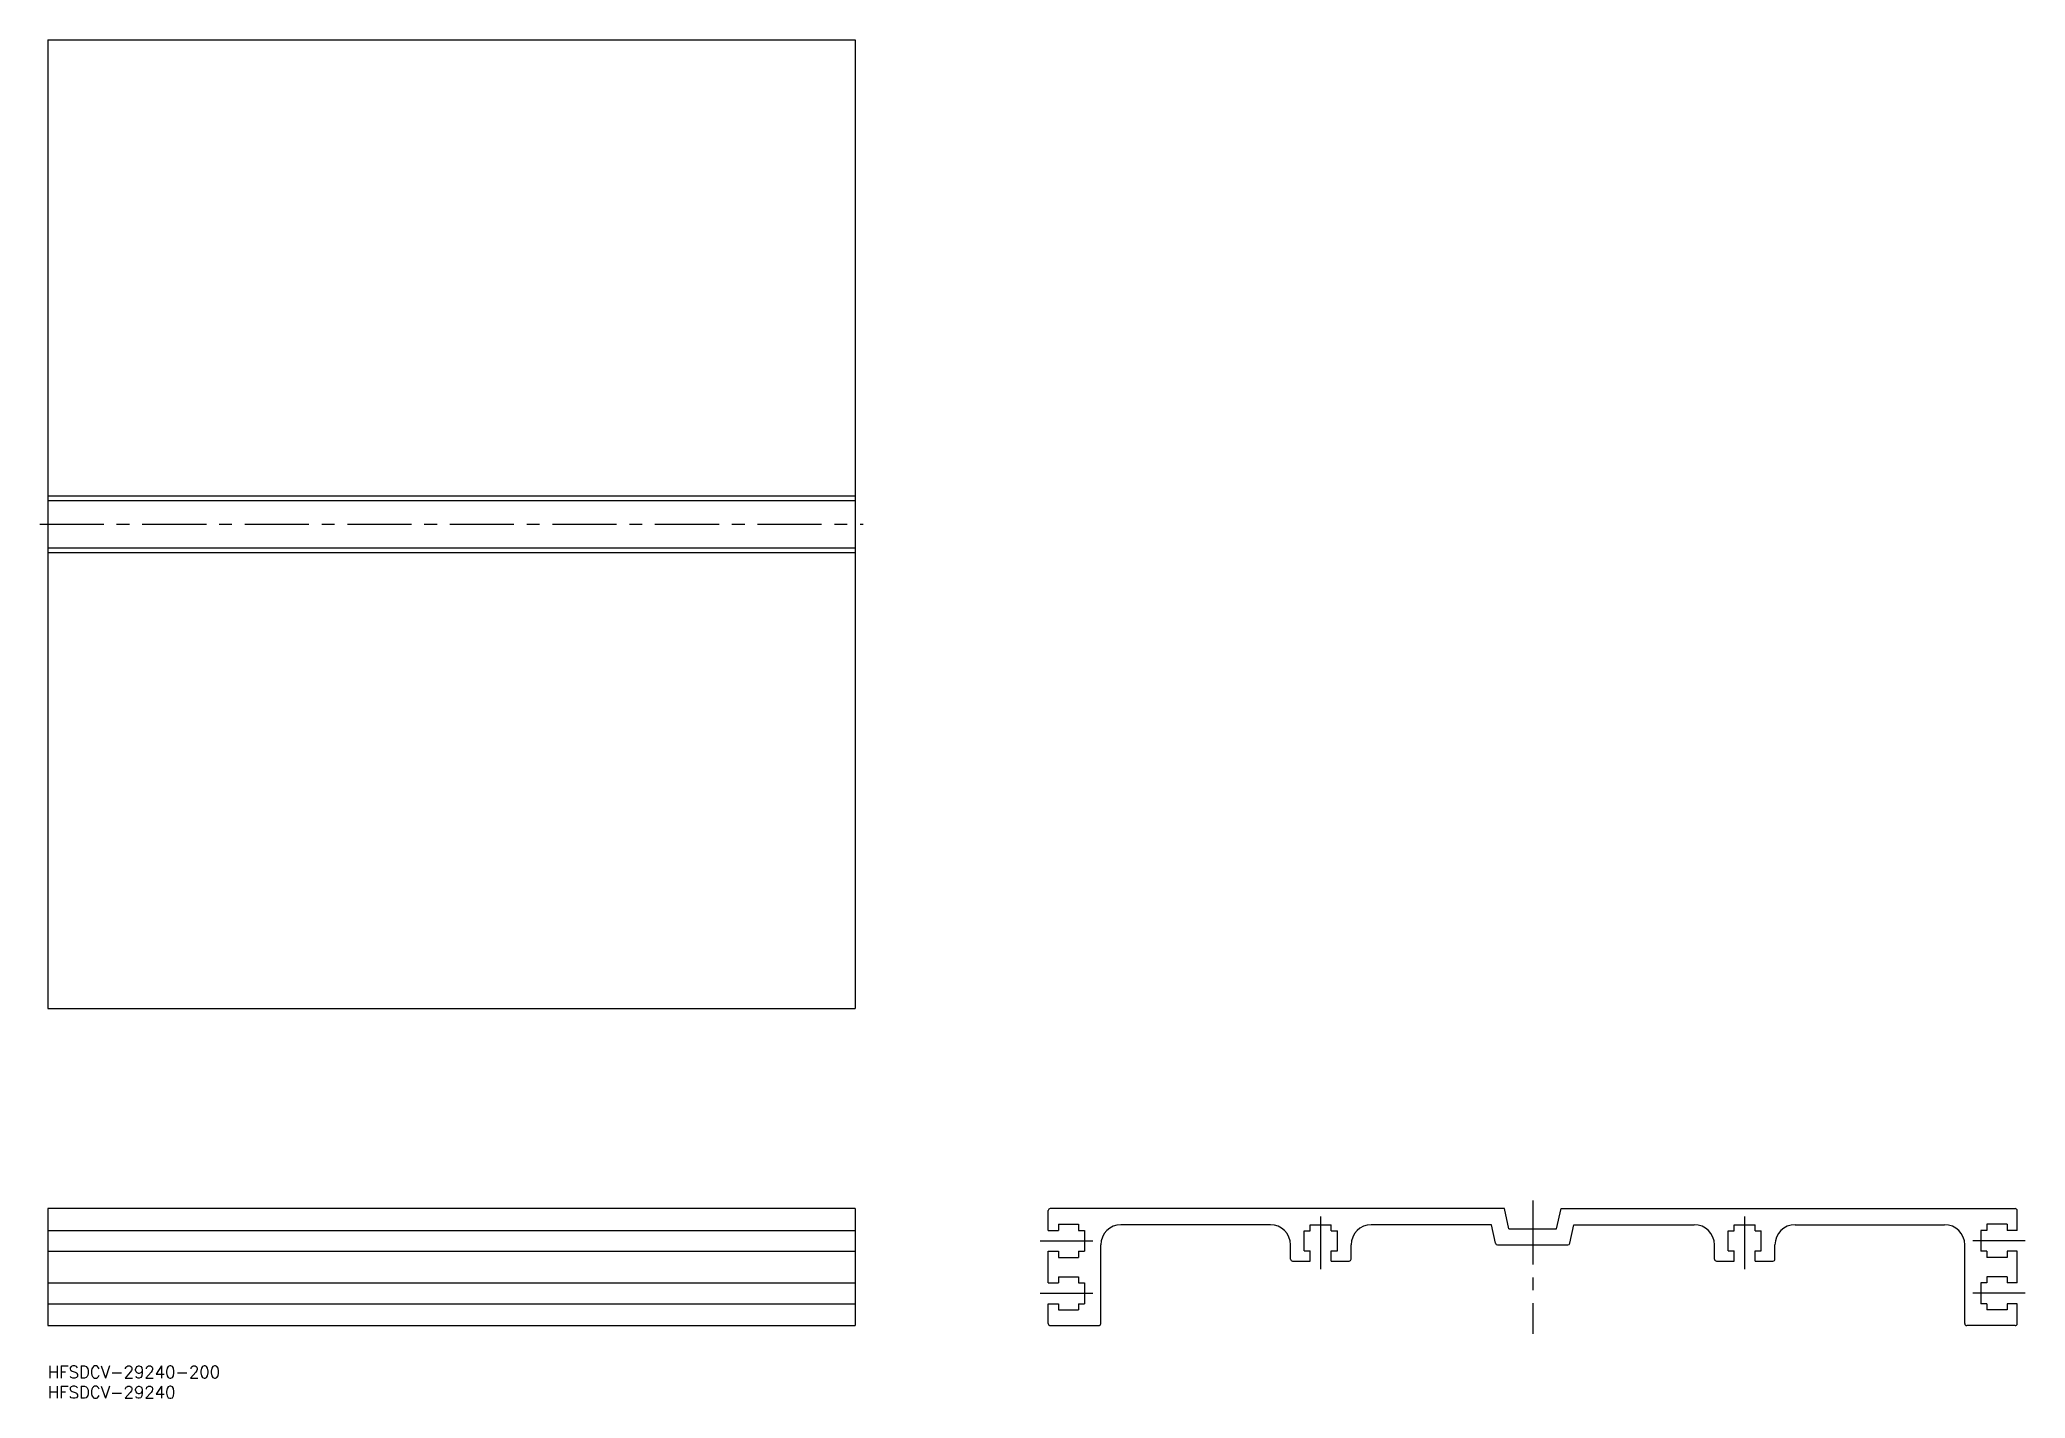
# Model space of a CAD drawing. Extents: x -2 to 490, y -8 to 329.
import ezdxf

# ---------------------------------------------------------------- set-up
doc = ezdxf.new("R2010")
doc.units = 0
doc.header["$LTSCALE"] = 0.5
doc.linetypes.add('CENTER', pattern=[50.8, 31.75, -6.35, 6.35, -6.35])
for name, color, linetype in [('MSM_CENTER', 1, 'CENTER'), ('MSM_CONTINUOUS', 7, 'CONTINUOUS'), ('MSM_PART_NUMBER', 7, 'CONTINUOUS')]:
    doc.layers.add(name, color=color, linetype=linetype)
doc.styles.get("Standard").update_dxf_attribs({"font": 'txt.shx', "height": 3, "bigfont": 'bigfont.shx'})

# ---------------------------------------------------------------- blocks, each defined once
blk = doc.blocks.new('*U5')
at = {"layer": 'MSM_PART_NUMBER'}
blk.add_text('HFSDCV-29240-200', height=3, dxfattribs=at).set_placement((0, -3))
blk = doc.blocks.new('*U6')
at = {"layer": 'MSM_PART_NUMBER'}
blk.add_text('HFSDCV-29240', height=3, dxfattribs=at).set_placement((0, -8))

msp = doc.modelspace()

# ---------------------------------------------------------------- linework, layer by layer
at = {"layer": 'MSM_CENTER'}
for p, q in [((-2, 208.51), (202, 208.51)), ((367.83, 41), (367.83, 8)), ((315.33, 24), (315.33, 37)), ((420.33, 24), (420.33, 37)), ((245.83, 31), (258.83, 31)), ((489.83, 31), (476.83, 31)), ((245.83, 18), (258.83, 18)), ((489.83, 18), (476.83, 18))]:
    msp.add_line(p, q, dxfattribs=at)
at = {"layer": 'MSM_CONTINUOUS'}
for p, q in [((0, 328.51), (200, 328.51)), ((0, 328.51), (0, 88.51)), ((200, 328.51), (200, 88.51)), ((0, 215.51), (200, 215.51)), ((0, 214.41), (200, 214.41)), ((0, 202.61), (200, 202.61)), ((0, 201.51), (200, 201.51)), ((0, 88.51), (200, 88.51)), ((200, 39), (0, 39)), ((0, 39), (0, 10)), ((200, 39), (200, 10)), ((247.83, 33.6), (247.83, 38.5)), ((360.83, 39), (248.33, 39)), ((250.33, 35.1), (255.33, 35.1)), ((250.33, 35.1), (250.33, 33.6)), ((255.33, 35.1), (255.33, 33.6)), ((302.83, 35), (265.83, 35)), ((312.73, 35), (317.93, 35)), ((312.73, 33.5), (312.73, 35)), ((317.93, 33.5), (317.93, 35)), ((357.61, 35), (327.83, 35)), ((358.62, 30.39), (357.61, 35)), ((361.93, 34), (360.83, 39)), ((373.73, 34), (374.83, 39)), ((374.83, 39), (487.33, 39)), ((377.03, 30.39), (378.04, 35)), ((378.04, 35), (407.83, 35)), ((417.73, 35), (422.93, 35)), ((417.73, 33.5), (417.73, 35)), ((422.93, 33.5), (422.93, 35)), ((432.83, 35), (469.83, 35)), ((485.33, 35.1), (480.33, 35.1)), ((480.33, 35.1), (480.33, 33.6)), ((485.33, 35.1), (485.33, 33.6)), ((487.83, 33.6), (487.83, 38.5)), ((0, 33.6), (200, 33.6)), ((247.83, 33.6), (250.33, 33.6)), ((255.33, 33.6), (256.83, 33.6)), ((256.83, 33.6), (256.83, 28.4)), ((260.83, 10.5), (260.83, 30)), ((307.83, 26.5), (307.83, 30)), ((311.23, 28.5), (311.23, 33.5)), ((311.23, 33.5), (312.73, 33.5)), ((317.93, 33.5), (319.43, 33.5)), ((319.43, 28.5), (319.43, 33.5)), ((322.83, 26.5), (322.83, 30)), ((359.11, 30), (376.54, 30)), ((361.93, 34), (373.73, 34)), ((412.83, 26.5), (412.83, 30)), ((416.23, 28.5), (416.23, 33.5)), ((416.23, 33.5), (417.73, 33.5)), ((422.93, 33.5), (424.43, 33.5)), ((424.43, 28.5), (424.43, 33.5)), ((427.83, 26.5), (427.83, 30)), ((474.83, 10.5), (474.83, 30)), ((480.33, 33.6), (478.83, 33.6)), ((478.83, 33.6), (478.83, 28.4)), ((487.83, 33.6), (485.33, 33.6)), ((0, 28.4), (200, 28.4)), ((247.83, 20.6), (247.83, 28.4)), ((247.83, 28.4), (250.33, 28.4)), ((250.33, 28.4), (250.33, 26.9)), ((250.33, 26.9), (255.33, 26.9)), ((255.33, 28.4), (256.83, 28.4)), ((255.33, 28.4), (255.33, 26.9)), ((308.33, 26), (312.73, 26)), ((311.23, 28.5), (312.73, 28.5)), ((312.73, 26), (312.73, 28.5)), ((317.93, 26), (317.93, 28.5)), ((317.93, 28.5), (319.43, 28.5)), ((317.93, 26), (322.33, 26)), ((413.33, 26), (417.73, 26)), ((416.23, 28.5), (417.73, 28.5)), ((417.73, 26), (417.73, 28.5)), ((422.93, 28.5), (424.43, 28.5)), ((422.93, 26), (422.93, 28.5)), ((422.93, 26), (427.33, 26)), ((480.33, 28.4), (478.83, 28.4)), ((480.33, 28.4), (480.33, 26.9)), ((485.33, 26.9), (480.33, 26.9)), ((487.83, 28.4), (485.33, 28.4)), ((485.33, 28.4), (485.33, 26.9)), ((487.83, 20.6), (487.83, 28.4)), ((0, 20.6), (200, 20.6)), ((247.83, 20.6), (250.33, 20.6)), ((250.33, 22.1), (255.33, 22.1)), ((250.33, 22.1), (250.33, 20.6)), ((255.33, 22.1), (255.33, 20.6)), ((255.33, 20.6), (256.83, 20.6)), ((256.83, 20.6), (256.83, 15.4)), ((480.33, 20.6), (478.83, 20.6)), ((478.83, 20.6), (478.83, 15.4)), ((485.33, 22.1), (480.33, 22.1)), ((480.33, 22.1), (480.33, 20.6)), ((485.33, 22.1), (485.33, 20.6)), ((487.83, 20.6), (485.33, 20.6)), ((0, 15.4), (200, 15.4)), ((247.83, 10.5), (247.83, 15.4)), ((247.83, 15.4), (250.33, 15.4)), ((250.33, 15.4), (250.33, 13.9)), ((255.33, 15.4), (256.83, 15.4)), ((255.33, 15.4), (255.33, 13.9)), ((480.33, 15.4), (478.83, 15.4)), ((480.33, 15.4), (480.33, 13.9)), ((487.83, 15.4), (485.33, 15.4)), ((485.33, 15.4), (485.33, 13.9)), ((487.83, 10.5), (487.83, 15.4)), ((0, 10), (200, 10)), ((248.33, 10), (260.33, 10)), ((250.33, 13.9), (255.33, 13.9)), ((487.33, 10), (475.33, 10)), ((485.33, 13.9), (480.33, 13.9))]:
    msp.add_line(p, q, dxfattribs=at)
for centre, radius, start, end in [((248.33, 38.5), 0.5, 90, 180), ((265.83, 30), 5, 90, 180), ((302.83, 30), 5, 0, 90), ((327.83, 30), 5, 90, 180), ((407.83, 30), 5, 0, 90), ((432.83, 30), 5, 90, 180), ((469.83, 30), 5, 0, 90), ((487.33, 38.5), 0.5, 0, 90), ((359.11, 30.5), 0.5, 192.4074, 270), ((376.54, 30.5), 0.5, 270, 347.5926), ((308.33, 26.5), 0.5, 180, 270), ((322.33, 26.5), 0.5, 270, 360), ((413.33, 26.5), 0.5, 180, 270), ((427.33, 26.5), 0.5, 270, 360), ((248.33, 10.5), 0.5, 180, 270), ((260.33, 10.5), 0.5, 270, 0), ((475.33, 10.5), 0.5, 180, 270), ((487.33, 10.5), 0.5, 270, 0), ((487.33, 10.5), 0.5, 270, 0)]:
    msp.add_arc(centre, radius, start, end, dxfattribs=at)

# ---------------------------------------------------------------- block references
for name in ['*U5', '*U6']:
    msp.add_blockref(name, (0, 0), dxfattribs=at)

doc.saveas('drawing.dxf')
